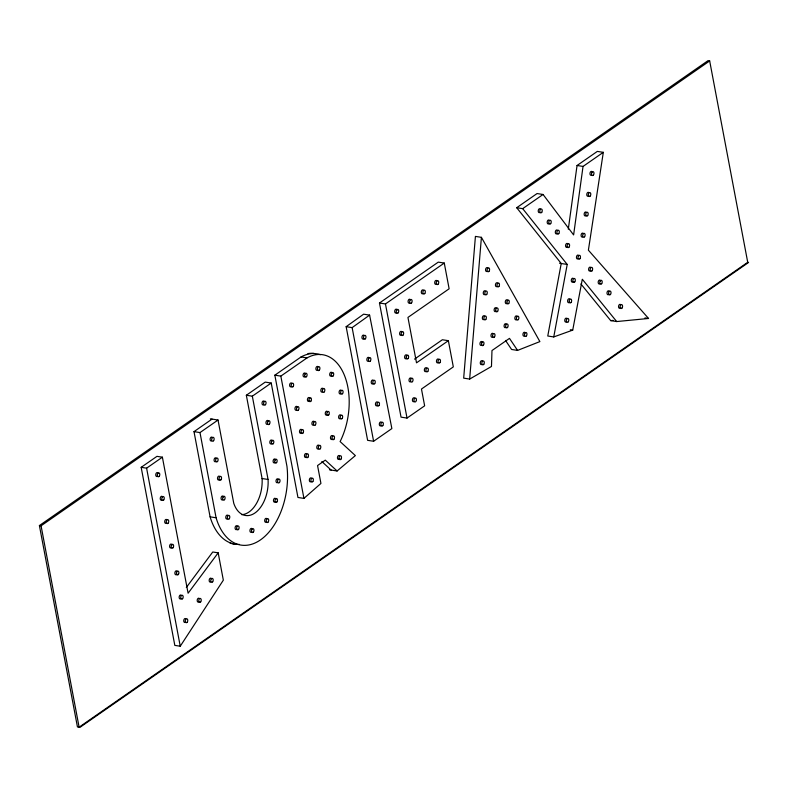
<?xml version="1.0" encoding="UTF-8"?>
<svg xmlns="http://www.w3.org/2000/svg" width="788" height="788" viewBox="0 0 788 788"><rect width="100%" height="100%" fill="white"/><g stroke="black" fill="none" stroke-linecap="round" stroke-linejoin="round"><path stroke-width="1.18" d="M469.658 379.067L481.409 237.336L475.42 236.4L463.679 378.141L469.658 379.067L491.476 366.469L491.978 350.542L509.491 338.367L517.578 350.404L539.879 341.598L481.409 237.336M568.296 229.2L577.052 165.5L597.324 151.404L603.312 152.33L588.39 250.18L648.554 318.47L616.689 321.553L610.71 320.618L580.904 283.966M603.312 152.33L583.041 166.426L573.615 234.942L543.06 194.478L537.071 193.543L516.692 207.717L561.223 263.507L547.768 336.003L553.757 336.939L572.728 330.113L582.302 279.257L616.689 321.553M553.757 336.939L567.212 264.443L522.68 208.653L516.692 207.717M218.178 552.841L188.096 593.226L162.387 457.188L156.96 456.351L141.17 467.323L174.818 645.382L180.245 646.229L223.339 580.175L218.178 552.841L212.75 551.994L186.332 587.454M303.932 498.39L320.933 483.438L317.554 465.541L325.296 460.153L337.097 470.988L355.368 455.592L340.111 441.566A56.736 34.613 -81.1 0 0 344.592 375.738A56.736 34.613 -81.1 0 0 307.044 357.89L301.065 356.954L274.845 375.186L297.953 497.464L303.932 498.39L280.833 376.112L307.044 357.89M346.149 326.685L363.613 314.185L369.602 315.111L391.872 428.574L373.611 441.27L367.622 440.334L346.149 326.685L352.137 327.621L369.602 315.111M747.723 262.305L748.6 262.443L79.992 727.324L77.451 726.93L39.4 525.557L708.008 60.676L709.673 60.932L747.723 262.305L79.115 727.186L41.065 525.813L709.673 60.932M239.463 544.41A59.927 36.563 -81.1 0 1 210.091 516.839L193.996 431.637L212.041 419.098M241.709 514.672A29.126 17.769 -81.1 0 0 262.079 478.523L246.339 395.251L265.231 382.111L271.22 383.047L286.95 466.319A59.927 36.563 -81.1 0 1 261.114 539.435A59.927 36.563 -81.1 0 1 216.079 517.765L210.091 516.839M379.471 303.016L438.276 262.128L444.265 263.064L449.13 288.792L407.948 317.426L416.517 362.825L448.362 340.682L453.317 366.893L421.472 389.036L424.643 405.82L407.022 418.073L401.043 417.138L379.471 303.016L385.46 303.941L444.265 263.064M141.17 467.323L146.598 468.171L162.387 457.188M193.996 431.637L199.985 432.573L218.03 420.024L233.76 503.305A29.126 17.769 -81.1 0 0 254.987 512.958A29.126 17.769 -81.1 0 0 268.058 479.459L252.327 396.177L271.22 383.047M522.68 208.653L543.06 194.478M414.518 359.121L442.373 339.746L448.362 340.682M610.71 320.618L613.153 320.381M577.052 165.5L583.041 166.426M559.559 263.251L567.212 264.443M644.958 317.909L648.554 318.47M570.325 329.739L572.728 330.113M517.578 350.404L511.589 349.468L505.532 340.446M274.845 375.186L280.833 376.112M246.339 395.251L252.327 396.177M210.376 418.832L218.03 420.024M329.453 469.796L337.097 470.988M262.079 478.523L268.058 479.459M39.4 525.557L41.065 525.813M321.839 461.541L331.118 470.062M385.46 303.941L407.022 418.073M352.137 327.621L373.611 441.27M199.985 432.573L216.079 517.765M146.598 468.171L180.245 646.229M235.573 544.134A59.927 36.563 -81.1 0 1 230.116 543.139M301.065 356.954A56.736 34.613 -81.1 0 1 320.361 354.708M307.921 353.595A56.736 34.613 -81.1 0 1 313.998 353.388M176.945 574.038A1.99 1.212 -81.1 0 1 175.123 574.216A1.99 1.212 -81.1 0 1 175.458 571.31A1.99 1.212 -81.1 0 1 177.211 571.635M181.023 598.486A1.99 1.212 -81.1 0 1 179.388 598.358A1.99 1.212 -81.1 0 1 179.575 595.698A1.99 1.212 -81.1 0 1 181.25 595.354M171.528 547.463A1.99 1.212 -81.1 0 1 169.755 547.236A1.99 1.212 -81.1 0 1 170.326 544.37A1.99 1.212 -81.1 0 1 172.001 545.089M210.82 581.859A1.99 1.212 -81.1 0 1 209.283 581.199A1.99 1.212 -81.1 0 1 209.815 578.569A1.99 1.212 -81.1 0 1 211.44 578.766M199.128 601.599A1.99 1.212 -81.1 0 1 197.483 601.628A1.99 1.212 -81.1 0 1 197.571 598.979A1.99 1.212 -81.1 0 1 199.246 598.486M185.377 622.234A1.99 1.212 -81.1 0 1 183.752 620.432A1.99 1.212 -81.1 0 1 185.771 618.816M166.642 522.828A1.99 1.212 -81.1 0 1 164.988 522.858A1.99 1.212 -81.1 0 1 165.086 520.208A1.99 1.212 -81.1 0 1 166.751 519.716M161.875 499.986A1.99 1.212 -81.1 0 1 160.348 499.326A1.99 1.212 -81.1 0 1 160.87 496.696A1.99 1.212 -81.1 0 1 162.495 496.903M157.403 476.297A1.99 1.212 -81.1 0 1 155.866 475.637A1.99 1.212 -81.1 0 1 156.388 473.007A1.99 1.212 -81.1 0 1 158.014 473.214M211.44 440.955A1.99 1.212 -81.1 0 1 210.229 438.463A1.99 1.212 -81.1 0 1 212.366 437.685M215.715 461.512A1.99 1.212 -81.1 0 1 214.09 459.709A1.99 1.212 -81.1 0 1 216.109 458.094M219.448 479.508A1.99 1.212 -81.1 0 1 217.793 479.537A1.99 1.212 -81.1 0 1 217.892 476.888A1.99 1.212 -81.1 0 1 219.556 476.395M222.708 499.71A1.99 1.212 -81.1 0 1 221.132 498.902A1.99 1.212 -81.1 0 1 221.891 496.233A1.99 1.212 -81.1 0 1 223.467 497.041M227.417 518.809A1.99 1.212 -81.1 0 1 225.88 518.149A1.99 1.212 -81.1 0 1 226.402 515.519A1.99 1.212 -81.1 0 1 228.028 515.726M237.021 529.112A1.99 1.212 -81.1 0 1 235.366 529.142A1.99 1.212 -81.1 0 1 235.464 526.492A1.99 1.212 -81.1 0 1 237.139 526M251.864 531.782A1.99 1.212 -81.1 0 1 250.141 531.693A1.99 1.212 -81.1 0 1 250.476 528.906A1.99 1.212 -81.1 0 1 252.19 528.994M266.324 522.07A1.99 1.212 -81.1 0 1 264.788 521.41A1.99 1.212 -81.1 0 1 265.31 518.78A1.99 1.212 -81.1 0 1 266.935 518.987M275.514 498.548A1.99 1.212 -81.1 0 1 275.869 499.296M275.396 501.661A1.99 1.212 -81.1 0 1 273.475 500.675A1.99 1.212 -81.1 0 1 275.239 498.331M275.042 462.359A1.99 1.212 -81.1 0 1 273.269 462.142A1.99 1.212 -81.1 0 1 273.84 459.266A1.99 1.212 -81.1 0 1 275.514 459.995M271.761 443.417A1.99 1.212 -81.1 0 1 269.979 443.191A1.99 1.212 -81.1 0 1 270.55 440.325A1.99 1.212 -81.1 0 1 272.224 441.044M267.615 424.141A1.99 1.212 -81.1 0 1 266.078 423.471A1.99 1.212 -81.1 0 1 266.61 420.841A1.99 1.212 -81.1 0 1 268.235 421.048M263.675 404.707A1.99 1.212 -81.1 0 1 262.138 404.037A1.99 1.212 -81.1 0 1 262.66 401.407A1.99 1.212 -81.1 0 1 264.285 401.614M277.337 482.689A1.99 1.212 -81.1 0 1 276.135 480.197A1.99 1.212 -81.1 0 1 278.272 479.419M310.984 481.606A1.99 1.212 -81.1 0 1 309.448 480.946A1.99 1.212 -81.1 0 1 309.97 478.316A1.99 1.212 -81.1 0 1 311.595 478.513M339.401 458.892A1.99 1.212 -81.1 0 1 337.747 458.921A1.99 1.212 -81.1 0 1 337.845 456.272A1.99 1.212 -81.1 0 1 339.51 455.779M306.108 457.247A1.99 1.212 -81.1 0 1 304.582 456.587A1.99 1.212 -81.1 0 1 305.104 453.957A1.99 1.212 -81.1 0 1 306.729 454.164M301.154 433.045A1.99 1.212 -81.1 0 1 299.617 432.385A1.99 1.212 -81.1 0 1 300.139 429.755A1.99 1.212 -81.1 0 1 301.765 429.962M296.288 410.233A1.99 1.212 -81.1 0 1 295.076 407.741A1.99 1.212 -81.1 0 1 297.214 406.972M291.255 386.642A1.99 1.212 -81.1 0 1 289.639 384.839A1.99 1.212 -81.1 0 1 291.659 383.234M318.431 448.796A1.99 1.212 -81.1 0 1 316.894 448.126A1.99 1.212 -81.1 0 1 317.416 445.506A1.99 1.212 -81.1 0 1 319.051 445.703M332.122 439.271A1.99 1.212 -81.1 0 1 330.586 438.611A1.99 1.212 -81.1 0 1 331.108 435.981A1.99 1.212 -81.1 0 1 332.733 436.188M339.953 418.743A1.99 1.212 -81.1 0 1 338.741 416.251A1.99 1.212 -81.1 0 1 340.879 415.483M340.721 393.724A1.99 1.212 -81.1 0 1 339.106 391.922A1.99 1.212 -81.1 0 1 341.125 390.316M331.62 375.649A1.99 1.212 -81.1 0 1 329.847 375.423A1.99 1.212 -81.1 0 1 330.418 372.557A1.99 1.212 -81.1 0 1 332.093 373.276M304.986 376.398A1.99 1.212 -81.1 0 1 303.213 376.181A1.99 1.212 -81.1 0 1 303.784 373.315A1.99 1.212 -81.1 0 1 305.458 374.034M317.82 369.828A1.99 1.212 -81.1 0 1 316.165 369.858A1.99 1.212 -81.1 0 1 316.264 367.208A1.99 1.212 -81.1 0 1 317.938 366.716M313.24 425.096A1.99 1.212 -81.1 0 1 312.028 422.604A1.99 1.212 -81.1 0 1 314.166 421.826M309.349 400.905A1.99 1.212 -81.1 0 1 307.576 400.678A1.99 1.212 -81.1 0 1 308.147 397.812A1.99 1.212 -81.1 0 1 309.812 398.531M322.134 392.089A1.99 1.212 -81.1 0 1 320.933 389.597A1.99 1.212 -81.1 0 1 323.07 388.819M326.902 414.902A1.99 1.212 -81.1 0 1 325.375 414.242A1.99 1.212 -81.1 0 1 325.897 411.612A1.99 1.212 -81.1 0 1 327.522 411.819M380.959 425.678A1.99 1.212 -81.1 0 1 379.422 425.018A1.99 1.212 -81.1 0 1 379.944 422.388A1.99 1.212 -81.1 0 1 381.569 422.585M377.383 405.327A1.99 1.212 -81.1 0 1 375.738 405.357A1.99 1.212 -81.1 0 1 375.827 402.707A1.99 1.212 -81.1 0 1 377.501 402.215M373.167 383.421A1.99 1.212 -81.1 0 1 371.512 383.451A1.99 1.212 -81.1 0 1 371.601 380.791A1.99 1.212 -81.1 0 1 373.276 380.309M368.498 361.042A1.99 1.212 -81.1 0 1 366.962 360.382A1.99 1.212 -81.1 0 1 367.484 357.752A1.99 1.212 -81.1 0 1 369.109 357.959M363.879 338.515A1.99 1.212 -81.1 0 1 362.224 338.544A1.99 1.212 -81.1 0 1 362.322 335.885A1.99 1.212 -81.1 0 1 363.987 335.402M414.675 398.413A1.99 1.212 -81.1 0 0 412.616 398.945A1.99 1.212 -81.1 0 0 413.414 401.732L413.739 401.683A1.99 1.212 -81.1 0 0 414.055 401.496M406.539 358.264A1.99 1.212 -81.1 0 1 404.766 358.048A1.99 1.212 -81.1 0 1 405.337 355.171A1.99 1.212 -81.1 0 1 407.012 355.9M401.555 334.772A1.99 1.212 -81.1 0 1 399.831 334.683A1.99 1.212 -81.1 0 1 400.156 331.896A1.99 1.212 -81.1 0 1 401.88 331.994M410.341 381.825A1.99 1.212 -81.1 0 1 409.13 379.333A1.99 1.212 -81.1 0 1 411.267 378.555M396.758 309.428A1.99 1.212 -81.1 0 1 397.113 310.176M396.64 312.55A1.99 1.212 -81.1 0 1 394.709 311.555A1.99 1.212 -81.1 0 1 396.482 309.221M425.668 371.621A1.99 1.212 -81.1 0 1 424.466 369.129A1.99 1.212 -81.1 0 1 426.603 368.351M437.793 362.864A1.99 1.212 -81.1 0 1 436.582 360.372A1.99 1.212 -81.1 0 1 438.719 359.594M409.721 302.927A1.99 1.212 -81.1 0 1 408.194 302.257A1.99 1.212 -81.1 0 1 408.716 299.637A1.99 1.212 -81.1 0 1 410.341 299.834M422.949 293.579A1.99 1.212 -81.1 0 1 421.413 292.919A1.99 1.212 -81.1 0 1 421.935 290.289A1.99 1.212 -81.1 0 1 423.56 290.496M436.355 284.123A1.99 1.212 -81.1 0 1 434.818 283.453A1.99 1.212 -81.1 0 1 435.34 280.833A1.99 1.212 -81.1 0 1 436.966 281.03M481.921 364.391A1.99 1.212 -81.1 0 1 480.385 363.731A1.99 1.212 -81.1 0 1 480.907 361.101A1.99 1.212 -81.1 0 1 482.532 361.308M481.892 344.898A1.99 1.212 -81.1 0 1 480.119 344.671A1.99 1.212 -81.1 0 1 480.69 341.805A1.99 1.212 -81.1 0 1 482.364 342.524M486.885 271.476A1.99 1.212 -81.1 0 1 485.684 268.974A1.99 1.212 -81.1 0 1 487.811 268.206M484.896 294.456A1.99 1.212 -81.1 0 1 483.28 292.653A1.99 1.212 -81.1 0 1 485.3 291.038M497.09 286.458A1.99 1.212 -81.1 0 1 495.554 285.798A1.99 1.212 -81.1 0 1 496.076 283.168A1.99 1.212 -81.1 0 1 497.701 283.375M483.674 319.623A1.99 1.212 -81.1 0 1 482.463 317.131A1.99 1.212 -81.1 0 1 484.6 316.352M496.056 311.102A1.99 1.212 -81.1 0 1 494.342 311.014A1.99 1.212 -81.1 0 1 494.667 308.226A1.99 1.212 -81.1 0 1 496.381 308.315M507.216 303.183A1.99 1.212 -81.1 0 1 505.433 302.956A1.99 1.212 -81.1 0 1 506.004 300.09A1.99 1.212 -81.1 0 1 507.679 300.809M492.924 336.732A1.99 1.212 -81.1 0 1 491.269 336.762A1.99 1.212 -81.1 0 1 491.367 334.102A1.99 1.212 -81.1 0 1 493.042 333.619M505.729 327.424A1.99 1.212 -81.1 0 1 504.202 326.764A1.99 1.212 -81.1 0 1 504.724 324.134A1.99 1.212 -81.1 0 1 506.349 324.341M516.495 319.613A1.99 1.212 -81.1 0 1 514.958 318.953A1.99 1.212 -81.1 0 1 515.48 316.323A1.99 1.212 -81.1 0 1 517.105 316.53M524.266 336.141A1.99 1.212 -81.1 0 1 523.065 333.639A1.99 1.212 -81.1 0 1 525.202 332.871M566.405 321.859A1.99 1.212 -81.1 0 1 564.868 321.199A1.99 1.212 -81.1 0 1 565.39 318.569A1.99 1.212 -81.1 0 1 567.015 318.776M569.547 302.178A1.99 1.212 -81.1 0 1 567.892 302.208A1.99 1.212 -81.1 0 1 567.981 299.558A1.99 1.212 -81.1 0 1 569.655 299.066M573.211 281.621A1.99 1.212 -81.1 0 1 571.566 281.651A1.99 1.212 -81.1 0 1 571.655 279.001A1.99 1.212 -81.1 0 1 573.329 278.509M577.781 258.947A1.99 1.212 -81.1 0 1 576.57 256.455A1.99 1.212 -81.1 0 1 578.707 255.676M582.736 236.824A1.99 1.212 -81.1 0 1 581.199 236.154A1.99 1.212 -81.1 0 1 581.721 233.534A1.99 1.212 -81.1 0 1 583.347 233.731M586.095 215.39A1.99 1.212 -81.1 0 1 584.44 215.419A1.99 1.212 -81.1 0 1 584.538 212.76A1.99 1.212 -81.1 0 1 586.213 212.277M588.705 195.739A1.99 1.212 -81.1 0 1 587.05 195.769A1.99 1.212 -81.1 0 1 587.149 193.119A1.99 1.212 -81.1 0 1 588.823 192.627M591.286 175.261A1.99 1.212 -81.1 0 1 590.084 172.769A1.99 1.212 -81.1 0 1 592.221 171.991M567.212 247.137A1.99 1.212 -81.1 0 1 565.676 246.477A1.99 1.212 -81.1 0 1 566.198 243.847A1.99 1.212 -81.1 0 1 567.823 244.044M556.939 233.681A1.99 1.212 -81.1 0 1 555.412 233.012A1.99 1.212 -81.1 0 1 555.934 230.392A1.99 1.212 -81.1 0 1 557.559 230.588M549.138 223.388A1.99 1.212 -81.1 0 1 547.483 223.418A1.99 1.212 -81.1 0 1 547.571 220.758A1.99 1.212 -81.1 0 1 549.246 220.276M539.879 212.415A1.99 1.212 -81.1 0 1 538.342 211.755A1.99 1.212 -81.1 0 1 538.864 209.125A1.99 1.212 -81.1 0 1 540.489 209.332M590.251 270.826A1.99 1.212 -81.1 0 1 588.626 269.013A1.99 1.212 -81.1 0 1 590.645 267.408M600.111 283.453A1.99 1.212 -81.1 0 1 598.338 283.227A1.99 1.212 -81.1 0 1 598.91 280.361A1.99 1.212 -81.1 0 1 600.584 281.089M608.937 294.2A1.99 1.212 -81.1 0 1 607.292 294.229A1.99 1.212 -81.1 0 1 607.381 291.57A1.99 1.212 -81.1 0 1 609.055 291.087M620.481 307.763A1.99 1.212 -81.1 0 1 618.826 307.793A1.99 1.212 -81.1 0 1 618.925 305.143A1.99 1.212 -81.1 0 1 620.589 304.651M416.419 400.068L416.32 400.58A1.99 1.212 -81.1 0 1 415.296 401.919L414.971 401.978A1.99 1.212 -81.1 0 1 413.986 399.94A1.99 1.212 -81.1 0 1 415.434 398.029A1.99 1.212 -81.1 0 1 416.419 400.068M213.597 440.709A1.99 1.212 -81.1 0 0 213.44 437.389A1.99 1.212 -81.1 0 0 211.667 439.724A1.99 1.212 -81.1 0 0 213.597 440.709M178.502 574.275A1.99 1.212 -81.1 0 0 178.049 571.093A1.99 1.212 -81.1 0 0 176.463 573.743A1.99 1.212 -81.1 0 0 178.502 574.275M182.58 598.722A1.99 1.212 -81.1 0 0 182.54 595.364A1.99 1.212 -81.1 0 0 180.708 597.54A1.99 1.212 -81.1 0 0 182.58 598.722M212.661 581.8A1.99 1.212 -81.1 0 0 212.504 578.471A1.99 1.212 -81.1 0 0 210.741 580.805A1.99 1.212 -81.1 0 0 212.661 581.8M173.084 547.699A1.99 1.212 -81.1 0 0 172.927 544.38A1.99 1.212 -81.1 0 0 171.154 546.714A1.99 1.212 -81.1 0 0 173.084 547.699M217.557 461.453A1.99 1.212 -81.1 0 0 217.399 458.124A1.99 1.212 -81.1 0 0 215.626 460.458A1.99 1.212 -81.1 0 0 217.557 461.453M221.004 479.744A1.99 1.212 -81.1 0 0 220.847 476.425A1.99 1.212 -81.1 0 0 219.074 478.759A1.99 1.212 -81.1 0 0 221.004 479.744M224.55 499.651A1.99 1.212 -81.1 0 0 224.393 496.322A1.99 1.212 -81.1 0 0 222.62 498.666A1.99 1.212 -81.1 0 0 224.55 499.651M229.259 518.75A1.99 1.212 -81.1 0 0 229.101 515.431A1.99 1.212 -81.1 0 0 227.328 517.765A1.99 1.212 -81.1 0 0 229.259 518.75M238.577 529.359A1.99 1.212 -81.1 0 0 238.419 526.029A1.99 1.212 -81.1 0 0 236.646 528.364A1.99 1.212 -81.1 0 0 238.577 529.359M253.421 532.028A1.99 1.212 -81.1 0 0 253.263 528.699A1.99 1.212 -81.1 0 0 251.49 531.033A1.99 1.212 -81.1 0 0 253.421 532.028M268.166 522.011A1.99 1.212 -81.1 0 0 268.009 518.691A1.99 1.212 -81.1 0 0 266.236 521.026A1.99 1.212 -81.1 0 0 268.166 522.011M276.952 501.907A1.99 1.212 -81.1 0 0 276.795 498.577A1.99 1.212 -81.1 0 0 275.032 500.912A1.99 1.212 -81.1 0 0 276.952 501.907M276.598 462.605A1.99 1.212 -81.1 0 0 276.44 459.276A1.99 1.212 -81.1 0 0 274.667 461.61A1.99 1.212 -81.1 0 0 276.598 462.605M273.308 443.654A1.99 1.212 -81.1 0 0 273.15 440.334A1.99 1.212 -81.1 0 0 271.387 442.669A1.99 1.212 -81.1 0 0 273.308 443.654M269.457 424.082A1.99 1.212 -81.1 0 0 269.299 420.753A1.99 1.212 -81.1 0 0 267.536 423.087A1.99 1.212 -81.1 0 0 269.457 424.082M265.517 404.648A1.99 1.212 -81.1 0 0 265.359 401.319A1.99 1.212 -81.1 0 0 263.586 403.653A1.99 1.212 -81.1 0 0 265.517 404.648M279.494 482.453A1.99 1.212 -81.1 0 0 279.336 479.124A1.99 1.212 -81.1 0 0 277.573 481.458A1.99 1.212 -81.1 0 0 279.494 482.453M200.684 601.845A1.99 1.212 -81.1 0 0 200.526 598.516A1.99 1.212 -81.1 0 0 198.763 600.85A1.99 1.212 -81.1 0 0 200.684 601.845M187.219 622.175A1.99 1.212 -81.1 0 0 187.061 618.846A1.99 1.212 -81.1 0 0 185.288 621.18A1.99 1.212 -81.1 0 0 187.219 622.175M168.199 523.074A1.99 1.212 -81.1 0 0 168.041 519.745A1.99 1.212 -81.1 0 0 166.268 522.08A1.99 1.212 -81.1 0 0 168.199 523.074M163.717 499.927A1.99 1.212 -81.1 0 0 163.559 496.607A1.99 1.212 -81.1 0 0 161.796 498.942A1.99 1.212 -81.1 0 0 163.717 499.927M159.245 476.248A1.99 1.212 -81.1 0 0 159.087 472.918A1.99 1.212 -81.1 0 0 157.314 475.253A1.99 1.212 -81.1 0 0 159.245 476.248M312.826 481.547A1.99 1.212 -81.1 0 0 312.669 478.217A1.99 1.212 -81.1 0 0 310.896 480.552A1.99 1.212 -81.1 0 0 312.826 481.547M340.958 459.138A1.99 1.212 -81.1 0 0 340.8 455.809A1.99 1.212 -81.1 0 0 339.027 458.143A1.99 1.212 -81.1 0 0 340.958 459.138M307.95 457.188A1.99 1.212 -81.1 0 0 307.793 453.858A1.99 1.212 -81.1 0 0 306.03 456.193A1.99 1.212 -81.1 0 0 307.95 457.188M302.996 432.986A1.99 1.212 -81.1 0 0 302.838 429.657A1.99 1.212 -81.1 0 0 301.065 431.991A1.99 1.212 -81.1 0 0 302.996 432.986M298.445 409.996A1.99 1.212 -81.1 0 0 298.288 406.677A1.99 1.212 -81.1 0 0 296.515 409.011A1.99 1.212 -81.1 0 0 298.445 409.996M293.097 386.593A1.99 1.212 -81.1 0 0 292.939 383.264A1.99 1.212 -81.1 0 0 291.176 385.598A1.99 1.212 -81.1 0 0 293.097 386.593M320.273 448.736A1.99 1.212 -81.1 0 0 320.115 445.407A1.99 1.212 -81.1 0 0 318.352 447.742A1.99 1.212 -81.1 0 0 320.273 448.736M333.964 439.211A1.99 1.212 -81.1 0 0 333.807 435.892A1.99 1.212 -81.1 0 0 332.034 438.226A1.99 1.212 -81.1 0 0 333.964 439.211M342.11 418.507A1.99 1.212 -81.1 0 0 341.953 415.178A1.99 1.212 -81.1 0 0 340.18 417.512A1.99 1.212 -81.1 0 0 342.11 418.507M342.563 393.665A1.99 1.212 -81.1 0 0 342.406 390.346A1.99 1.212 -81.1 0 0 340.643 392.68A1.99 1.212 -81.1 0 0 342.563 393.665M333.176 375.886A1.99 1.212 -81.1 0 0 333.019 372.566A1.99 1.212 -81.1 0 0 331.246 374.901A1.99 1.212 -81.1 0 0 333.176 375.886M306.542 376.644A1.99 1.212 -81.1 0 0 306.384 373.315A1.99 1.212 -81.1 0 0 304.611 375.649A1.99 1.212 -81.1 0 0 306.542 376.644M319.376 370.074A1.99 1.212 -81.1 0 0 319.219 366.745A1.99 1.212 -81.1 0 0 317.446 369.079A1.99 1.212 -81.1 0 0 319.376 370.074M315.397 424.86A1.99 1.212 -81.1 0 0 315.239 421.531A1.99 1.212 -81.1 0 0 313.466 423.865A1.99 1.212 -81.1 0 0 315.397 424.86M310.896 401.141A1.99 1.212 -81.1 0 0 310.738 397.822A1.99 1.212 -81.1 0 0 308.975 400.156A1.99 1.212 -81.1 0 0 310.896 401.141M324.301 391.853A1.99 1.212 -81.1 0 0 324.144 388.523A1.99 1.212 -81.1 0 0 322.371 390.858A1.99 1.212 -81.1 0 0 324.301 391.853M328.754 414.852A1.99 1.212 -81.1 0 0 328.596 411.523A1.99 1.212 -81.1 0 0 326.823 413.858A1.99 1.212 -81.1 0 0 328.754 414.852M382.801 425.619A1.99 1.212 -81.1 0 0 382.643 422.289A1.99 1.212 -81.1 0 0 380.87 424.624A1.99 1.212 -81.1 0 0 382.801 425.619M378.939 405.574A1.99 1.212 -81.1 0 0 378.782 402.244A1.99 1.212 -81.1 0 0 377.019 404.579A1.99 1.212 -81.1 0 0 378.939 405.574M374.714 383.657A1.99 1.212 -81.1 0 0 374.556 380.338A1.99 1.212 -81.1 0 0 372.793 382.673A1.99 1.212 -81.1 0 0 374.714 383.657M370.34 360.983A1.99 1.212 -81.1 0 0 370.183 357.663A1.99 1.212 -81.1 0 0 368.42 359.998A1.99 1.212 -81.1 0 0 370.34 360.983M365.435 338.751A1.99 1.212 -81.1 0 0 365.277 335.432A1.99 1.212 -81.1 0 0 363.504 337.766A1.99 1.212 -81.1 0 0 365.435 338.751M403.111 335.018A1.99 1.212 -81.1 0 0 402.954 331.689A1.99 1.212 -81.1 0 0 401.181 334.023A1.99 1.212 -81.1 0 0 403.111 335.018M398.196 312.787A1.99 1.212 -81.1 0 0 398.038 309.457A1.99 1.212 -81.1 0 0 396.266 311.802A1.99 1.212 -81.1 0 0 398.196 312.787M412.498 381.589A1.99 1.212 -81.1 0 0 412.341 378.26A1.99 1.212 -81.1 0 0 410.568 380.594A1.99 1.212 -81.1 0 0 412.498 381.589M408.095 358.51A1.99 1.212 -81.1 0 0 407.938 355.181A1.99 1.212 -81.1 0 0 406.175 357.516A1.99 1.212 -81.1 0 0 408.095 358.51M427.825 371.375A1.99 1.212 -81.1 0 0 427.667 368.055A1.99 1.212 -81.1 0 0 425.904 370.39A1.99 1.212 -81.1 0 0 427.825 371.375M439.95 362.618A1.99 1.212 -81.1 0 0 439.793 359.298A1.99 1.212 -81.1 0 0 438.02 361.633A1.99 1.212 -81.1 0 0 439.95 362.618M411.572 302.868A1.99 1.212 -81.1 0 0 411.415 299.538A1.99 1.212 -81.1 0 0 409.642 301.873A1.99 1.212 -81.1 0 0 411.572 302.868M424.791 293.53A1.99 1.212 -81.1 0 0 424.634 290.201A1.99 1.212 -81.1 0 0 422.861 292.535A1.99 1.212 -81.1 0 0 424.791 293.53M438.197 284.064A1.99 1.212 -81.1 0 0 438.039 280.735A1.99 1.212 -81.1 0 0 436.266 283.069A1.99 1.212 -81.1 0 0 438.197 284.064M483.763 364.332A1.99 1.212 -81.1 0 0 483.605 361.012A1.99 1.212 -81.1 0 0 481.832 363.347A1.99 1.212 -81.1 0 0 483.763 364.332M483.448 345.134A1.99 1.212 -81.1 0 0 483.29 341.805A1.99 1.212 -81.1 0 0 481.527 344.149A1.99 1.212 -81.1 0 0 483.448 345.134M489.043 271.23A1.99 1.212 -81.1 0 0 488.885 267.91A1.99 1.212 -81.1 0 0 487.112 270.245A1.99 1.212 -81.1 0 0 489.043 271.23M486.738 294.397A1.99 1.212 -81.1 0 0 486.58 291.077A1.99 1.212 -81.1 0 0 484.817 293.412A1.99 1.212 -81.1 0 0 486.738 294.397M498.932 286.399A1.99 1.212 -81.1 0 0 498.774 283.079A1.99 1.212 -81.1 0 0 497.001 285.414A1.99 1.212 -81.1 0 0 498.932 286.399M485.832 319.386A1.99 1.212 -81.1 0 0 485.674 316.057A1.99 1.212 -81.1 0 0 483.901 318.391A1.99 1.212 -81.1 0 0 485.832 319.386M497.612 311.349A1.99 1.212 -81.1 0 0 497.455 308.019A1.99 1.212 -81.1 0 0 495.682 310.354A1.99 1.212 -81.1 0 0 497.612 311.349M508.762 303.419A1.99 1.212 -81.1 0 0 508.605 300.1A1.99 1.212 -81.1 0 0 506.842 302.434A1.99 1.212 -81.1 0 0 508.762 303.419M494.48 336.969A1.99 1.212 -81.1 0 0 494.322 333.649A1.99 1.212 -81.1 0 0 492.549 335.983A1.99 1.212 -81.1 0 0 494.48 336.969M507.58 327.375A1.99 1.212 -81.1 0 0 507.423 324.045A1.99 1.212 -81.1 0 0 505.65 326.38A1.99 1.212 -81.1 0 0 507.58 327.375M518.337 319.554A1.99 1.212 -81.1 0 0 518.179 316.224A1.99 1.212 -81.1 0 0 516.406 318.559A1.99 1.212 -81.1 0 0 518.337 319.554M526.423 335.895A1.99 1.212 -81.1 0 0 526.266 332.575A1.99 1.212 -81.1 0 0 524.503 334.91A1.99 1.212 -81.1 0 0 526.423 335.895M568.246 321.799A1.99 1.212 -81.1 0 0 568.089 318.48A1.99 1.212 -81.1 0 0 566.316 320.815A1.99 1.212 -81.1 0 0 568.246 321.799M571.093 302.425A1.99 1.212 -81.1 0 0 570.936 299.095A1.99 1.212 -81.1 0 0 569.172 301.43A1.99 1.212 -81.1 0 0 571.093 302.425M574.767 281.868A1.99 1.212 -81.1 0 0 574.61 278.538A1.99 1.212 -81.1 0 0 572.846 280.873A1.99 1.212 -81.1 0 0 574.767 281.868M579.938 258.7A1.99 1.212 -81.1 0 0 579.781 255.381A1.99 1.212 -81.1 0 0 578.008 257.715A1.99 1.212 -81.1 0 0 579.938 258.7M584.578 236.764A1.99 1.212 -81.1 0 0 584.42 233.435A1.99 1.212 -81.1 0 0 582.647 235.77A1.99 1.212 -81.1 0 0 584.578 236.764M587.651 215.626A1.99 1.212 -81.1 0 0 587.493 212.307A1.99 1.212 -81.1 0 0 585.72 214.641A1.99 1.212 -81.1 0 0 587.651 215.626M590.261 195.985A1.99 1.212 -81.1 0 0 590.104 192.656A1.99 1.212 -81.1 0 0 588.331 194.991A1.99 1.212 -81.1 0 0 590.261 195.985M593.443 175.025A1.99 1.212 -81.1 0 0 593.285 171.695A1.99 1.212 -81.1 0 0 591.522 174.03A1.99 1.212 -81.1 0 0 593.443 175.025M569.054 247.077A1.99 1.212 -81.1 0 0 568.897 243.748A1.99 1.212 -81.1 0 0 567.124 246.083A1.99 1.212 -81.1 0 0 569.054 247.077M558.781 233.622A1.99 1.212 -81.1 0 0 558.623 230.293A1.99 1.212 -81.1 0 0 556.86 232.627A1.99 1.212 -81.1 0 0 558.781 233.622M550.684 223.625A1.99 1.212 -81.1 0 0 550.526 220.305A1.99 1.212 -81.1 0 0 548.763 222.64A1.99 1.212 -81.1 0 0 550.684 223.625M541.72 212.356A1.99 1.212 -81.1 0 0 541.563 209.037A1.99 1.212 -81.1 0 0 539.79 211.371A1.99 1.212 -81.1 0 0 541.72 212.356M592.093 270.767A1.99 1.212 -81.1 0 0 591.936 267.437A1.99 1.212 -81.1 0 0 590.163 269.772A1.99 1.212 -81.1 0 0 592.093 270.767M601.668 283.7A1.99 1.212 -81.1 0 0 601.51 280.37A1.99 1.212 -81.1 0 0 599.737 282.705A1.99 1.212 -81.1 0 0 601.668 283.7M610.493 294.436A1.99 1.212 -81.1 0 0 610.336 291.117A1.99 1.212 -81.1 0 0 608.572 293.451A1.99 1.212 -81.1 0 0 610.493 294.436M622.037 308A1.99 1.212 -81.1 0 0 621.88 304.68A1.99 1.212 -81.1 0 0 620.107 307.015A1.99 1.212 -81.1 0 0 622.037 308"/></g></svg>
